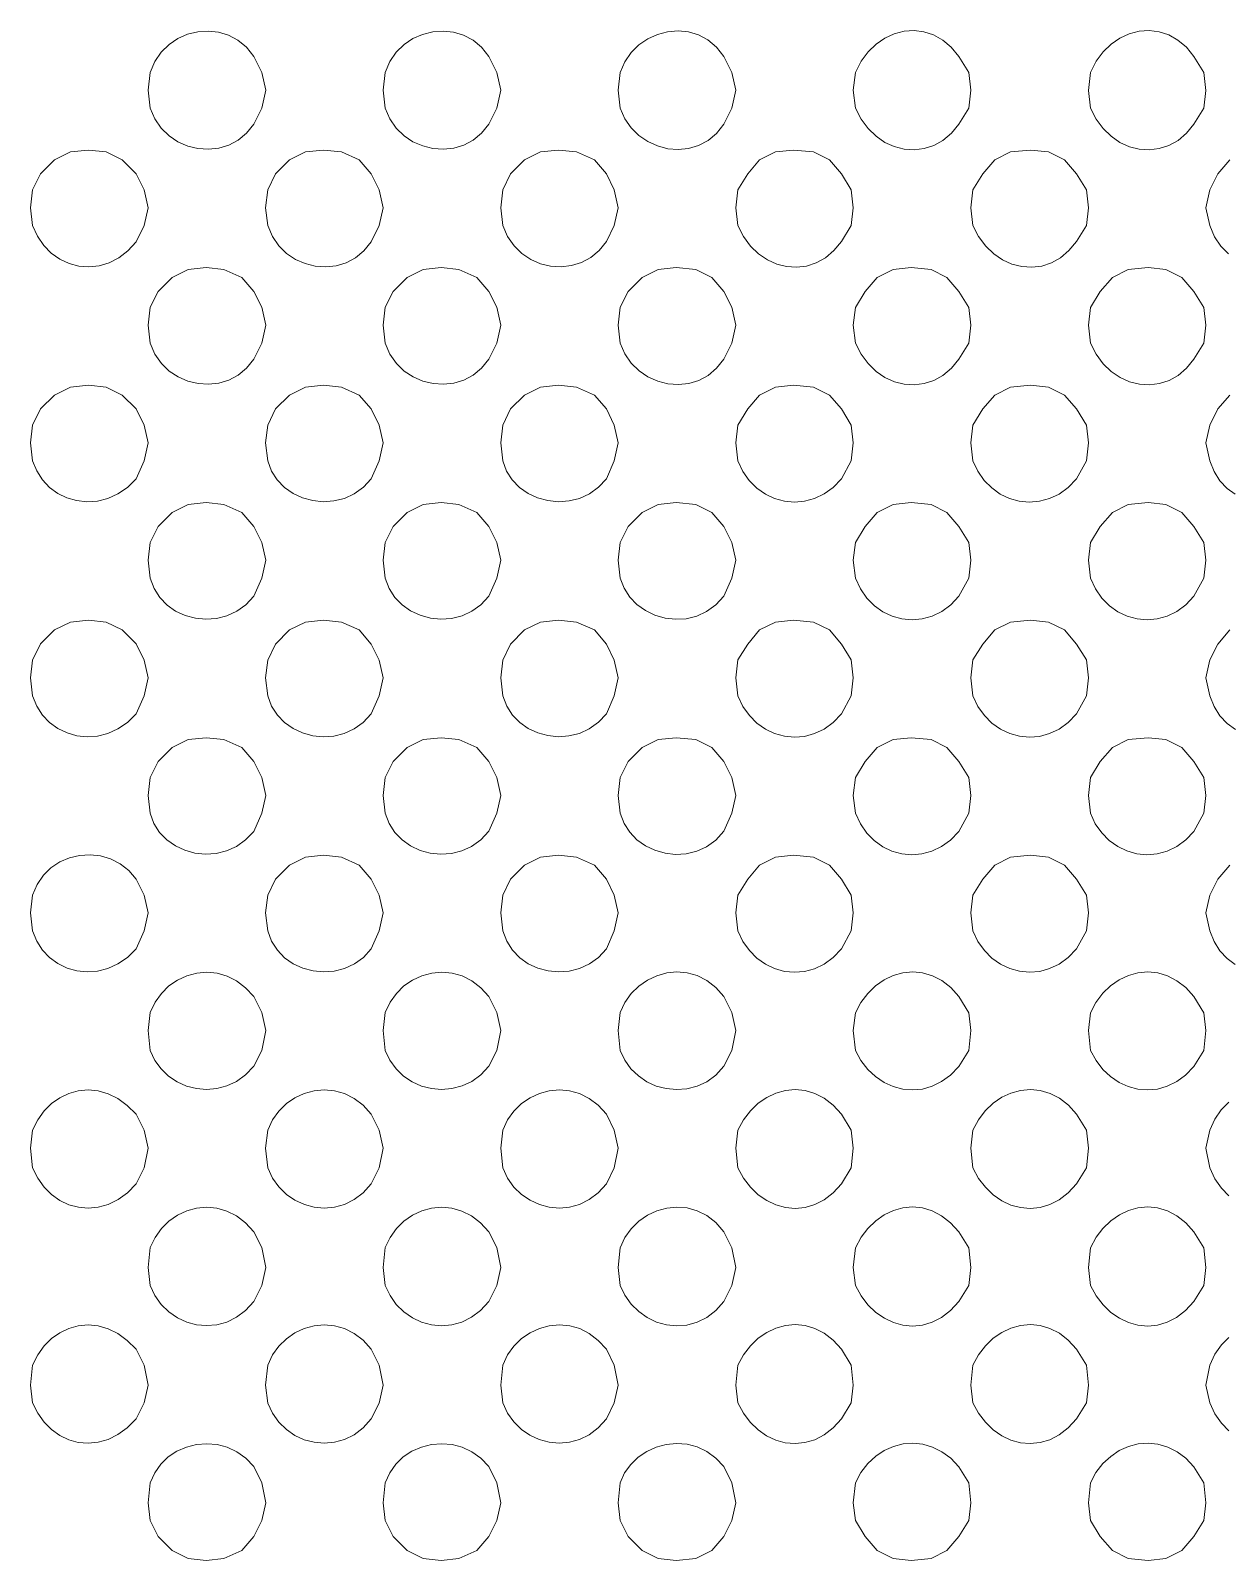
# Model space of a CAD drawing. Extents: x 0 to 248, y -13 to 228.
# Drawn here: x 44.47 to 59.95, y 89.84 to 109.61 of the extents above; entities that cross this region are included whole.
import ezdxf

# ---------------------------------------------------------------- set-up
doc = ezdxf.new("R2010")
doc.units = 0
doc.layers.add('GEOMETRY', color=7, linetype='Continuous')

msp = doc.modelspace()

# ---------------------------------------------------------------- linework, layer by layer
at = {"layer": 'GEOMETRY', "lineweight": 13}
for points in [[(47.505, 108.843), (47.454, 109.075), (47.351, 109.282), (47.256, 109.399), (47.146, 109.49), (47.025, 109.554), (46.895, 109.594), (46.762, 109.608), (46.627, 109.599), (46.496, 109.567), (46.371, 109.511), (46.256, 109.434), (46.156, 109.335), (46.073, 109.215), (46.012, 109.075), (45.986, 108.843), (46.012, 108.613), (46.073, 108.473), (46.156, 108.353), (46.256, 108.254), (46.371, 108.177), (46.497, 108.122), (46.629, 108.09), (46.764, 108.081), (46.898, 108.096), (47.027, 108.135), (47.148, 108.2), (47.257, 108.29), (47.351, 108.406), (47.454, 108.613), (47.505, 108.843)], [(50.544, 108.845), (50.493, 109.075), (50.39, 109.282), (50.295, 109.399), (50.186, 109.489), (50.064, 109.554), (49.934, 109.593), (49.8, 109.608), (49.665, 109.599), (49.534, 109.566), (49.409, 109.511), (49.294, 109.433), (49.194, 109.335), (49.111, 109.215), (49.051, 109.075), (49.025, 108.845), (49.051, 108.613), (49.111, 108.473), (49.194, 108.353), (49.294, 108.255), (49.409, 108.178), (49.535, 108.123), (49.667, 108.09), (49.802, 108.081), (49.936, 108.096), (50.066, 108.135), (50.188, 108.2), (50.297, 108.29), (50.39, 108.406), (50.493, 108.613), (50.544, 108.845)], [(53.583, 108.845), (53.531, 109.075), (53.429, 109.282), (53.334, 109.402), (53.223, 109.494), (53.101, 109.559), (52.97, 109.598), (52.836, 109.611), (52.701, 109.6), (52.569, 109.565), (52.444, 109.508), (52.33, 109.43), (52.23, 109.331), (52.149, 109.212), (52.089, 109.075), (52.063, 108.845), (52.089, 108.613), (52.148, 108.475), (52.23, 108.357), (52.33, 108.258), (52.445, 108.179), (52.57, 108.123), (52.702, 108.088), (52.837, 108.078), (52.972, 108.091), (53.102, 108.13), (53.225, 108.194), (53.335, 108.286), (53.429, 108.406), (53.531, 108.613), (53.583, 108.845)], [(56.622, 108.843), (56.596, 109.075), (56.468, 109.282), (56.369, 109.401), (56.259, 109.493), (56.14, 109.559), (56.015, 109.599), (55.887, 109.615), (55.758, 109.606), (55.631, 109.573), (55.51, 109.518), (55.396, 109.439), (55.292, 109.339), (55.202, 109.218), (55.128, 109.075), (55.101, 108.843), (55.128, 108.613), (55.202, 108.47), (55.292, 108.348), (55.396, 108.248), (55.51, 108.17), (55.632, 108.115), (55.759, 108.082), (55.888, 108.074), (56.017, 108.09), (56.142, 108.13), (56.261, 108.196), (56.37, 108.288), (56.468, 108.406), (56.596, 108.613), (56.622, 108.843)], [(59.66, 108.842), (59.635, 109.075), (59.506, 109.282), (59.408, 109.4), (59.298, 109.492), (59.18, 109.558), (59.055, 109.599), (58.926, 109.614), (58.797, 109.606), (58.67, 109.573), (58.549, 109.518), (58.435, 109.44), (58.331, 109.339), (58.241, 109.218), (58.167, 109.075), (58.141, 108.842), (58.167, 108.613), (58.24, 108.47), (58.331, 108.348), (58.435, 108.248), (58.549, 108.17), (58.671, 108.114), (58.799, 108.082), (58.928, 108.074), (59.057, 108.09), (59.182, 108.13), (59.3, 108.196), (59.409, 108.287), (59.506, 108.405), (59.635, 108.613), (59.66, 108.842)], [(45.986, 107.325), (45.934, 107.555), (45.832, 107.762), (45.651, 107.942), (45.445, 108.046), (45.213, 108.071), (44.981, 108.046), (44.775, 107.942), (44.595, 107.762), (44.492, 107.555), (44.466, 107.325), (44.492, 107.093), (44.555, 106.956), (44.637, 106.837), (44.734, 106.738), (44.844, 106.66), (44.963, 106.604), (45.09, 106.57), (45.22, 106.56), (45.351, 106.573), (45.481, 106.612), (45.607, 106.677), (45.724, 106.768), (45.832, 106.886), (45.934, 107.093), (45.986, 107.325)], [(49.025, 107.325), (48.972, 107.555), (48.87, 107.762), (48.715, 107.942), (48.484, 108.046), (48.252, 108.071), (48.019, 108.046), (47.814, 107.942), (47.633, 107.762), (47.531, 107.555), (47.504, 107.325), (47.531, 107.093), (47.592, 106.953), (47.675, 106.833), (47.775, 106.735), (47.89, 106.657), (48.015, 106.602), (48.147, 106.569), (48.282, 106.56), (48.416, 106.575), (48.545, 106.614), (48.667, 106.679), (48.776, 106.769), (48.87, 106.886), (48.972, 107.093), (49.025, 107.325)], [(52.063, 107.325), (52.011, 107.555), (51.909, 107.762), (51.754, 107.942), (51.522, 108.046), (51.291, 108.071), (51.058, 108.046), (50.852, 107.942), (50.672, 107.762), (50.57, 107.555), (50.543, 107.325), (50.57, 107.093), (50.632, 106.953), (50.716, 106.833), (50.817, 106.734), (50.932, 106.656), (51.058, 106.601), (51.189, 106.569), (51.324, 106.56), (51.458, 106.576), (51.587, 106.615), (51.708, 106.68), (51.816, 106.771), (51.909, 106.888), (52.011, 107.093), (52.063, 107.325)], [(55.101, 107.325), (55.076, 107.555), (54.948, 107.762), (54.792, 107.942), (54.586, 108.046), (54.33, 108.071), (54.097, 108.046), (53.891, 107.942), (53.738, 107.762), (53.609, 107.555), (53.582, 107.325), (53.609, 107.093), (53.684, 106.951), (53.774, 106.829), (53.878, 106.729), (53.992, 106.65), (54.114, 106.595), (54.24, 106.563), (54.369, 106.555), (54.497, 106.571), (54.622, 106.611), (54.741, 106.678), (54.85, 106.77), (54.948, 106.888), (55.076, 107.093), (55.101, 107.325)], [(58.141, 107.325), (58.116, 107.557), (57.987, 107.762), (57.831, 107.942), (57.625, 108.046), (57.393, 108.071), (57.136, 108.046), (56.93, 107.942), (56.776, 107.762), (56.647, 107.557), (56.621, 107.325), (56.647, 107.093), (56.722, 106.951), (56.813, 106.829), (56.917, 106.729), (57.031, 106.65), (57.153, 106.595), (57.28, 106.563), (57.409, 106.555), (57.537, 106.571), (57.662, 106.611), (57.78, 106.678), (57.89, 106.77), (57.987, 106.888), (58.116, 107.093), (58.141, 107.325)], [(47.505, 105.806), (47.454, 106.038), (47.351, 106.243), (47.196, 106.423), (46.964, 106.527), (46.734, 106.552), (46.501, 106.527), (46.295, 106.423), (46.115, 106.243), (46.012, 106.038), (45.986, 105.806), (46.012, 105.574), (46.074, 105.433), (46.157, 105.313), (46.258, 105.214), (46.374, 105.137), (46.499, 105.083), (46.631, 105.051), (46.766, 105.042), (46.9, 105.057), (47.029, 105.097), (47.15, 105.162), (47.258, 105.252), (47.351, 105.369), (47.454, 105.574), (47.505, 105.806)], [(50.544, 105.806), (50.493, 106.038), (50.39, 106.243), (50.235, 106.423), (50.003, 106.527), (49.773, 106.554), (49.539, 106.527), (49.334, 106.423), (49.153, 106.243), (49.051, 106.038), (49.025, 105.806), (49.051, 105.574), (49.112, 105.433), (49.195, 105.313), (49.296, 105.214), (49.412, 105.137), (49.537, 105.083), (49.669, 105.051), (49.805, 105.042), (49.939, 105.057), (50.068, 105.097), (50.189, 105.162), (50.297, 105.252), (50.39, 105.369), (50.493, 105.574), (50.544, 105.806)], [(53.583, 105.806), (53.531, 106.038), (53.429, 106.243), (53.274, 106.422), (53.068, 106.527), (52.81, 106.554), (52.578, 106.527), (52.372, 106.422), (52.192, 106.243), (52.089, 106.038), (52.063, 105.806), (52.089, 105.574), (52.149, 105.436), (52.232, 105.317), (52.332, 105.218), (52.447, 105.14), (52.573, 105.083), (52.705, 105.049), (52.84, 105.039), (52.975, 105.052), (53.105, 105.092), (53.226, 105.157), (53.335, 105.249), (53.429, 105.369), (53.531, 105.574), (53.583, 105.806)], [(56.622, 105.806), (56.596, 106.036), (56.468, 106.243), (56.313, 106.422), (56.107, 106.527), (55.849, 106.552), (55.618, 106.527), (55.412, 106.422), (55.257, 106.243), (55.128, 106.036), (55.101, 105.806), (55.128, 105.574), (55.202, 105.431), (55.292, 105.309), (55.396, 105.209), (55.511, 105.131), (55.633, 105.076), (55.76, 105.044), (55.889, 105.035), (56.017, 105.051), (56.142, 105.092), (56.261, 105.157), (56.37, 105.249), (56.468, 105.367), (56.596, 105.574), (56.622, 105.806)], [(59.66, 105.806), (59.635, 106.036), (59.506, 106.243), (59.351, 106.422), (59.144, 106.527), (58.913, 106.551), (58.656, 106.527), (58.451, 106.422), (58.295, 106.243), (58.167, 106.036), (58.141, 105.806), (58.167, 105.574), (58.241, 105.43), (58.332, 105.308), (58.436, 105.208), (58.551, 105.13), (58.674, 105.075), (58.801, 105.043), (58.93, 105.035), (59.059, 105.051), (59.184, 105.092), (59.301, 105.158), (59.41, 105.25), (59.506, 105.369), (59.635, 105.574), (59.66, 105.806)], [(45.986, 104.286), (45.934, 104.516), (45.832, 104.723), (45.651, 104.903), (45.445, 105.007), (45.213, 105.032), (44.981, 105.007), (44.775, 104.903), (44.595, 104.723), (44.492, 104.516), (44.466, 104.286), (44.492, 104.054), (44.545, 103.922), (44.619, 103.806), (44.71, 103.709), (44.817, 103.632), (44.935, 103.574), (45.061, 103.538), (45.194, 103.524), (45.329, 103.533), (45.463, 103.566), (45.594, 103.625), (45.718, 103.71), (45.832, 103.821), (45.934, 104.054), (45.986, 104.286)], [(49.025, 104.286), (48.972, 104.516), (48.87, 104.723), (48.715, 104.903), (48.484, 105.007), (48.252, 105.032), (48.019, 105.007), (47.814, 104.903), (47.633, 104.723), (47.531, 104.516), (47.504, 104.286), (47.531, 104.054), (47.581, 103.921), (47.654, 103.806), (47.748, 103.709), (47.859, 103.632), (47.982, 103.575), (48.114, 103.539), (48.25, 103.525), (48.388, 103.535), (48.522, 103.568), (48.65, 103.626), (48.768, 103.711), (48.87, 103.821), (48.972, 104.054), (49.025, 104.286)], [(52.063, 104.286), (52.011, 104.516), (51.909, 104.723), (51.754, 104.903), (51.522, 105.007), (51.291, 105.032), (51.058, 105.007), (50.852, 104.903), (50.672, 104.723), (50.57, 104.516), (50.543, 104.286), (50.57, 104.054), (50.62, 103.921), (50.693, 103.806), (50.787, 103.709), (50.898, 103.631), (51.021, 103.574), (51.153, 103.539), (51.29, 103.525), (51.427, 103.534), (51.562, 103.568), (51.69, 103.626), (51.807, 103.711), (51.909, 103.821), (52.011, 104.054), (52.063, 104.286)], [(55.101, 104.286), (55.076, 104.516), (54.948, 104.723), (54.792, 104.903), (54.586, 105.007), (54.33, 105.032), (54.097, 105.007), (53.891, 104.903), (53.738, 104.723), (53.609, 104.516), (53.582, 104.286), (53.609, 104.054), (53.674, 103.917), (53.756, 103.799), (53.854, 103.7), (53.965, 103.622), (54.084, 103.566), (54.211, 103.531), (54.341, 103.519), (54.472, 103.53), (54.601, 103.565), (54.726, 103.625), (54.842, 103.71), (54.948, 103.821), (55.076, 104.054), (55.101, 104.286)], [(58.141, 104.286), (58.116, 104.516), (57.987, 104.723), (57.831, 104.903), (57.625, 105.007), (57.393, 105.032), (57.136, 105.007), (56.93, 104.903), (56.776, 104.723), (56.647, 104.516), (56.621, 104.286), (56.647, 104.054), (56.712, 103.918), (56.795, 103.8), (56.892, 103.702), (57.002, 103.624), (57.122, 103.567), (57.248, 103.532), (57.377, 103.519), (57.508, 103.53), (57.638, 103.565), (57.762, 103.624), (57.88, 103.71), (57.987, 103.821), (58.116, 104.054), (58.141, 104.286)], [(47.505, 102.767), (47.454, 102.998), (47.351, 103.204), (47.196, 103.384), (46.964, 103.488), (46.734, 103.513), (46.501, 103.488), (46.295, 103.384), (46.115, 103.204), (46.012, 102.998), (45.986, 102.767), (46.012, 102.535), (46.062, 102.401), (46.136, 102.285), (46.231, 102.188), (46.341, 102.111), (46.465, 102.054), (46.596, 102.019), (46.733, 102.005), (46.87, 102.015), (47.004, 102.049), (47.132, 102.108), (47.249, 102.193), (47.351, 102.304), (47.454, 102.535), (47.505, 102.767)], [(50.544, 102.767), (50.493, 102.998), (50.39, 103.204), (50.235, 103.384), (50.003, 103.488), (49.773, 103.513), (49.539, 103.488), (49.334, 103.384), (49.153, 103.204), (49.051, 102.998), (49.025, 102.767), (49.051, 102.535), (49.1, 102.402), (49.174, 102.286), (49.268, 102.19), (49.379, 102.112), (49.503, 102.056), (49.635, 102.02), (49.771, 102.007), (49.909, 102.016), (50.044, 102.05), (50.171, 102.109), (50.288, 102.193), (50.39, 102.304), (50.493, 102.535), (50.544, 102.767)], [(53.583, 102.767), (53.531, 102.998), (53.429, 103.204), (53.274, 103.384), (53.068, 103.488), (52.81, 103.513), (52.578, 103.488), (52.372, 103.384), (52.192, 103.204), (52.089, 102.998), (52.063, 102.767), (52.089, 102.535), (52.138, 102.405), (52.211, 102.291), (52.304, 102.194), (52.414, 102.116), (52.537, 102.057), (52.668, 102.02), (52.805, 102.004), (52.943, 102.012), (53.078, 102.045), (53.206, 102.104), (53.325, 102.19), (53.429, 102.304), (53.531, 102.535), (53.583, 102.767)], [(56.622, 102.767), (56.596, 102.997), (56.468, 103.204), (56.313, 103.383), (56.107, 103.488), (55.849, 103.513), (55.618, 103.488), (55.412, 103.383), (55.257, 103.204), (55.128, 102.997), (55.101, 102.767), (55.128, 102.535), (55.193, 102.397), (55.276, 102.279), (55.374, 102.18), (55.485, 102.101), (55.605, 102.044), (55.731, 102.01), (55.861, 101.997), (55.992, 102.009), (56.121, 102.044), (56.245, 102.105), (56.362, 102.191), (56.468, 102.304), (56.596, 102.535), (56.622, 102.767)], [(59.66, 102.767), (59.635, 102.997), (59.506, 103.204), (59.351, 103.383), (59.144, 103.488), (58.913, 103.513), (58.656, 103.488), (58.451, 103.383), (58.295, 103.204), (58.167, 102.997), (58.141, 102.767), (58.167, 102.535), (58.231, 102.397), (58.314, 102.279), (58.413, 102.18), (58.523, 102.102), (58.643, 102.045), (58.77, 102.01), (58.901, 101.998), (59.032, 102.009), (59.161, 102.045), (59.285, 102.105), (59.401, 102.191), (59.506, 102.304), (59.635, 102.535), (59.66, 102.767)], [(45.986, 101.248), (45.934, 101.477), (45.832, 101.685), (45.651, 101.866), (45.445, 101.968), (45.213, 101.993), (44.981, 101.968), (44.775, 101.866), (44.595, 101.685), (44.492, 101.477), (44.466, 101.248), (44.492, 101.015), (44.545, 100.882), (44.62, 100.767), (44.712, 100.67), (44.818, 100.593), (44.937, 100.535), (45.063, 100.499), (45.196, 100.486), (45.33, 100.495), (45.464, 100.529), (45.595, 100.588), (45.718, 100.672), (45.832, 100.784), (45.934, 101.015), (45.986, 101.248)], [(49.025, 101.247), (48.972, 101.477), (48.87, 101.684), (48.715, 101.866), (48.484, 101.968), (48.252, 101.993), (48.019, 101.968), (47.814, 101.866), (47.633, 101.684), (47.531, 101.477), (47.504, 101.247), (47.531, 101.015), (47.582, 100.882), (47.656, 100.767), (47.75, 100.67), (47.86, 100.593), (47.983, 100.535), (48.114, 100.499), (48.25, 100.486), (48.387, 100.495), (48.521, 100.529), (48.649, 100.588), (48.767, 100.672), (48.87, 100.784), (48.972, 101.015), (49.025, 101.247)], [(52.063, 101.247), (52.011, 101.477), (51.909, 101.684), (51.754, 101.866), (51.522, 101.968), (51.291, 101.995), (51.058, 101.968), (50.852, 101.866), (50.672, 101.684), (50.57, 101.477), (50.543, 101.247), (50.57, 101.015), (50.621, 100.882), (50.695, 100.767), (50.789, 100.67), (50.899, 100.593), (51.022, 100.536), (51.153, 100.5), (51.289, 100.486), (51.426, 100.496), (51.56, 100.529), (51.688, 100.588), (51.806, 100.673), (51.909, 100.784), (52.011, 101.015), (52.063, 101.247)], [(55.101, 101.247), (55.076, 101.479), (54.948, 101.684), (54.792, 101.866), (54.586, 101.968), (54.33, 101.995), (54.097, 101.968), (53.891, 101.866), (53.738, 101.684), (53.609, 101.479), (53.582, 101.247), (53.609, 101.015), (53.675, 100.878), (53.758, 100.76), (53.856, 100.661), (53.966, 100.583), (54.085, 100.527), (54.211, 100.492), (54.34, 100.48), (54.471, 100.491), (54.6, 100.526), (54.724, 100.586), (54.841, 100.672), (54.948, 100.784), (55.076, 101.015), (55.101, 101.247)], [(58.141, 101.247), (58.116, 101.479), (57.987, 101.684), (57.831, 101.866), (57.625, 101.968), (57.393, 101.995), (57.136, 101.968), (56.93, 101.866), (56.776, 101.684), (56.647, 101.479), (56.621, 101.247), (56.647, 101.015), (56.713, 100.878), (56.796, 100.76), (56.894, 100.662), (57.004, 100.584), (57.124, 100.527), (57.25, 100.492), (57.38, 100.48), (57.51, 100.491), (57.639, 100.526), (57.764, 100.586), (57.881, 100.672), (57.987, 100.784), (58.116, 101.015), (58.141, 101.247)], [(47.505, 99.728), (47.454, 99.959), (47.351, 100.165), (47.196, 100.347), (46.964, 100.449), (46.734, 100.474), (46.501, 100.449), (46.295, 100.347), (46.115, 100.165), (46.012, 99.959), (45.986, 99.728), (46.012, 99.496), (46.061, 99.364), (46.134, 99.249), (46.228, 99.152), (46.338, 99.075), (46.46, 99.018), (46.591, 98.982), (46.727, 98.968), (46.865, 98.977), (46.999, 99.01), (47.128, 99.068), (47.246, 99.152), (47.351, 99.263), (47.454, 99.496), (47.505, 99.728)], [(50.544, 99.728), (50.493, 99.959), (50.39, 100.165), (50.235, 100.347), (50.003, 100.449), (49.773, 100.474), (49.539, 100.449), (49.334, 100.347), (49.153, 100.165), (49.051, 99.959), (49.025, 99.728), (49.051, 99.496), (49.1, 99.363), (49.174, 99.248), (49.268, 99.152), (49.378, 99.074), (49.501, 99.017), (49.632, 98.981), (49.768, 98.968), (49.906, 98.977), (50.04, 99.01), (50.168, 99.069), (50.286, 99.153), (50.39, 99.265), (50.493, 99.496), (50.544, 99.728)], [(53.583, 99.728), (53.531, 99.959), (53.429, 100.165), (53.274, 100.347), (53.068, 100.449), (52.81, 100.474), (52.578, 100.449), (52.372, 100.347), (52.192, 100.165), (52.089, 99.959), (52.063, 99.728), (52.089, 99.496), (52.138, 99.366), (52.211, 99.252), (52.304, 99.155), (52.414, 99.077), (52.537, 99.018), (52.668, 98.981), (52.805, 98.965), (52.943, 98.973), (53.078, 99.006), (53.206, 99.065), (53.325, 99.15), (53.429, 99.265), (53.531, 99.496), (53.583, 99.728)], [(56.622, 99.728), (56.596, 99.959), (56.468, 100.165), (56.313, 100.345), (56.107, 100.449), (55.849, 100.474), (55.618, 100.449), (55.412, 100.345), (55.257, 100.165), (55.128, 99.959), (55.101, 99.728), (55.128, 99.496), (55.193, 99.359), (55.275, 99.241), (55.373, 99.143), (55.482, 99.065), (55.601, 99.008), (55.727, 98.973), (55.857, 98.96), (55.988, 98.971), (56.117, 99.006), (56.242, 99.066), (56.36, 99.151), (56.468, 99.263), (56.596, 99.496), (56.622, 99.728)], [(59.66, 99.728), (59.635, 99.959), (59.506, 100.165), (59.351, 100.345), (59.144, 100.449), (58.913, 100.474), (58.656, 100.449), (58.451, 100.345), (58.295, 100.165), (58.167, 99.959), (58.141, 99.728), (58.167, 99.496), (58.23, 99.359), (58.313, 99.242), (58.41, 99.143), (58.52, 99.066), (58.64, 99.009), (58.767, 98.974), (58.897, 98.961), (59.028, 98.972), (59.158, 99.007), (59.283, 99.067), (59.4, 99.152), (59.506, 99.263), (59.635, 99.496), (59.66, 99.728)], [(45.986, 98.208), (45.934, 98.44), (45.832, 98.645), (45.735, 98.758), (45.623, 98.845), (45.5, 98.907), (45.369, 98.946), (45.234, 98.96), (45.099, 98.952), (44.967, 98.921), (44.843, 98.867), (44.729, 98.792), (44.631, 98.695), (44.55, 98.578), (44.492, 98.44), (44.466, 98.208), (44.492, 97.976), (44.545, 97.843), (44.62, 97.728), (44.712, 97.631), (44.818, 97.554), (44.937, 97.496), (45.063, 97.46), (45.196, 97.447), (45.33, 97.456), (45.464, 97.49), (45.595, 97.549), (45.718, 97.633), (45.832, 97.745), (45.934, 97.976), (45.986, 98.208)], [(49.025, 98.208), (48.972, 98.44), (48.87, 98.645), (48.715, 98.825), (48.484, 98.929), (48.252, 98.957), (48.019, 98.929), (47.814, 98.825), (47.633, 98.645), (47.531, 98.44), (47.504, 98.208), (47.531, 97.976), (47.581, 97.843), (47.656, 97.727), (47.75, 97.63), (47.861, 97.552), (47.985, 97.495), (48.117, 97.46), (48.253, 97.447), (48.39, 97.457), (48.525, 97.49), (48.652, 97.549), (48.768, 97.634), (48.87, 97.745), (48.972, 97.976), (49.025, 98.208)], [(52.063, 98.208), (52.011, 98.44), (51.909, 98.645), (51.754, 98.825), (51.522, 98.929), (51.291, 98.957), (51.058, 98.929), (50.852, 98.825), (50.672, 98.645), (50.57, 98.44), (50.543, 98.208), (50.57, 97.976), (50.621, 97.842), (50.695, 97.727), (50.79, 97.63), (50.9, 97.552), (51.024, 97.495), (51.156, 97.46), (51.292, 97.447), (51.43, 97.457), (51.564, 97.491), (51.691, 97.55), (51.808, 97.634), (51.909, 97.745), (52.011, 97.976), (52.063, 98.208)], [(55.101, 98.208), (55.076, 98.44), (54.948, 98.645), (54.792, 98.825), (54.586, 98.929), (54.33, 98.957), (54.097, 98.929), (53.891, 98.825), (53.738, 98.645), (53.609, 98.44), (53.582, 98.208), (53.609, 97.976), (53.675, 97.839), (53.758, 97.721), (53.856, 97.622), (53.966, 97.544), (54.085, 97.488), (54.211, 97.453), (54.341, 97.441), (54.471, 97.452), (54.6, 97.487), (54.724, 97.547), (54.841, 97.633), (54.948, 97.745), (55.076, 97.976), (55.101, 98.208)], [(58.141, 98.208), (58.116, 98.44), (57.987, 98.645), (57.831, 98.825), (57.625, 98.929), (57.393, 98.957), (57.136, 98.929), (56.93, 98.825), (56.776, 98.645), (56.647, 98.44), (56.621, 98.208), (56.647, 97.976), (56.713, 97.839), (56.796, 97.721), (56.894, 97.623), (57.004, 97.545), (57.124, 97.489), (57.251, 97.454), (57.381, 97.442), (57.511, 97.453), (57.64, 97.488), (57.765, 97.548), (57.881, 97.634), (57.987, 97.745), (58.116, 97.976), (58.141, 98.208)], [(47.505, 96.689), (47.454, 96.921), (47.351, 97.126), (47.246, 97.242), (47.13, 97.331), (47.006, 97.393), (46.877, 97.43), (46.745, 97.442), (46.614, 97.431), (46.486, 97.397), (46.366, 97.341), (46.255, 97.264), (46.157, 97.168), (46.075, 97.053), (46.012, 96.921), (45.986, 96.689), (46.012, 96.431), (46.072, 96.302), (46.152, 96.191), (46.249, 96.098), (46.359, 96.024), (46.48, 95.971), (46.609, 95.937), (46.741, 95.926), (46.874, 95.937), (47.005, 95.972), (47.13, 96.031), (47.246, 96.115), (47.351, 96.226), (47.454, 96.431), (47.505, 96.689)], [(50.544, 96.689), (50.493, 96.92), (50.39, 97.126), (50.285, 97.242), (50.17, 97.331), (50.045, 97.394), (49.916, 97.431), (49.784, 97.443), (49.652, 97.431), (49.525, 97.397), (49.404, 97.341), (49.293, 97.264), (49.195, 97.168), (49.113, 97.053), (49.051, 96.92), (49.025, 96.689), (49.051, 96.431), (49.11, 96.303), (49.19, 96.192), (49.286, 96.099), (49.397, 96.025), (49.518, 95.971), (49.647, 95.938), (49.779, 95.926), (49.913, 95.938), (50.044, 95.972), (50.169, 96.031), (50.285, 96.115), (50.39, 96.226), (50.493, 96.431), (50.544, 96.689)], [(53.583, 96.689), (53.531, 96.92), (53.429, 97.126), (53.325, 97.245), (53.209, 97.335), (53.085, 97.398), (52.955, 97.434), (52.822, 97.445), (52.69, 97.432), (52.561, 97.396), (52.44, 97.339), (52.329, 97.261), (52.231, 97.165), (52.15, 97.05), (52.089, 96.92), (52.063, 96.689), (52.089, 96.431), (52.147, 96.305), (52.226, 96.195), (52.323, 96.102), (52.433, 96.027), (52.555, 95.971), (52.683, 95.937), (52.816, 95.924), (52.95, 95.934), (53.082, 95.967), (53.207, 96.027), (53.324, 96.112), (53.429, 96.226), (53.531, 96.431), (53.583, 96.689)], [(56.622, 96.689), (56.596, 96.918), (56.468, 97.126), (56.361, 97.243), (56.246, 97.333), (56.124, 97.396), (55.998, 97.433), (55.87, 97.445), (55.743, 97.433), (55.619, 97.399), (55.501, 97.343), (55.39, 97.265), (55.289, 97.168), (55.201, 97.052), (55.128, 96.918), (55.101, 96.689), (55.128, 96.431), (55.201, 96.299), (55.289, 96.186), (55.389, 96.092), (55.499, 96.017), (55.617, 95.963), (55.741, 95.93), (55.867, 95.92), (55.995, 95.932), (56.121, 95.968), (56.243, 96.028), (56.36, 96.113), (56.468, 96.224), (56.596, 96.431), (56.622, 96.689)], [(59.66, 96.689), (59.635, 96.918), (59.506, 97.126), (59.401, 97.243), (59.286, 97.332), (59.164, 97.395), (59.038, 97.433), (58.91, 97.445), (58.782, 97.434), (58.658, 97.4), (58.538, 97.343), (58.427, 97.266), (58.327, 97.169), (58.239, 97.052), (58.167, 96.918), (58.141, 96.689), (58.167, 96.431), (58.24, 96.299), (58.327, 96.186), (58.427, 96.092), (58.538, 96.017), (58.656, 95.964), (58.78, 95.931), (58.907, 95.92), (59.034, 95.932), (59.16, 95.968), (59.283, 96.028), (59.398, 96.113), (59.506, 96.224), (59.635, 96.431), (59.66, 96.689)], [(45.986, 95.169), (45.934, 95.401), (45.832, 95.606), (45.716, 95.721), (45.594, 95.809), (45.467, 95.871), (45.338, 95.908), (45.209, 95.92), (45.082, 95.909), (44.96, 95.876), (44.844, 95.82), (44.737, 95.744), (44.642, 95.649), (44.559, 95.534), (44.492, 95.401), (44.466, 95.169), (44.492, 94.911), (44.558, 94.778), (44.641, 94.663), (44.737, 94.567), (44.844, 94.491), (44.961, 94.436), (45.084, 94.403), (45.212, 94.392), (45.341, 94.404), (45.47, 94.441), (45.597, 94.503), (45.718, 94.592), (45.832, 94.707), (45.934, 94.911), (45.986, 95.169)], [(49.025, 95.169), (48.972, 95.401), (48.87, 95.606), (48.765, 95.722), (48.649, 95.811), (48.524, 95.872), (48.394, 95.909), (48.263, 95.921), (48.132, 95.909), (48.004, 95.875), (47.884, 95.819), (47.773, 95.743), (47.676, 95.647), (47.594, 95.533), (47.531, 95.401), (47.504, 95.169), (47.531, 94.911), (47.594, 94.78), (47.676, 94.666), (47.774, 94.57), (47.884, 94.494), (48.005, 94.438), (48.132, 94.404), (48.263, 94.393), (48.395, 94.405), (48.525, 94.441), (48.649, 94.503), (48.765, 94.591), (48.87, 94.707), (48.972, 94.911), (49.025, 95.169)], [(52.063, 95.169), (52.011, 95.401), (51.909, 95.606), (51.804, 95.722), (51.688, 95.81), (51.563, 95.872), (51.434, 95.908), (51.302, 95.92), (51.171, 95.909), (51.043, 95.875), (50.923, 95.819), (50.813, 95.743), (50.715, 95.647), (50.633, 95.533), (50.57, 95.401), (50.543, 95.169), (50.57, 94.911), (50.633, 94.779), (50.715, 94.665), (50.813, 94.57), (50.923, 94.494), (51.044, 94.438), (51.171, 94.404), (51.302, 94.393), (51.434, 94.405), (51.564, 94.441), (51.688, 94.503), (51.804, 94.591), (51.909, 94.707), (52.011, 94.911), (52.063, 95.169)], [(55.101, 95.169), (55.076, 95.401), (54.948, 95.606), (54.841, 95.723), (54.726, 95.813), (54.604, 95.876), (54.478, 95.913), (54.351, 95.925), (54.224, 95.914), (54.1, 95.88), (53.982, 95.824), (53.872, 95.747), (53.771, 95.65), (53.683, 95.535), (53.609, 95.401), (53.582, 95.169), (53.609, 94.911), (53.683, 94.778), (53.771, 94.662), (53.872, 94.566), (53.982, 94.489), (54.1, 94.433), (54.224, 94.399), (54.351, 94.388), (54.478, 94.4), (54.604, 94.437), (54.726, 94.5), (54.841, 94.59), (54.948, 94.707), (55.076, 94.911), (55.101, 95.169)], [(58.141, 95.169), (58.116, 95.401), (57.987, 95.606), (57.882, 95.723), (57.767, 95.813), (57.645, 95.876), (57.519, 95.913), (57.391, 95.925), (57.264, 95.914), (57.139, 95.88), (57.02, 95.825), (56.909, 95.748), (56.808, 95.651), (56.72, 95.535), (56.647, 95.401), (56.621, 95.169), (56.647, 94.911), (56.721, 94.777), (56.81, 94.662), (56.91, 94.565), (57.021, 94.488), (57.14, 94.432), (57.263, 94.399), (57.39, 94.387), (57.517, 94.4), (57.643, 94.437), (57.765, 94.5), (57.88, 94.59), (57.987, 94.707), (58.116, 94.911), (58.141, 95.169)], [(47.505, 93.623), (47.454, 93.882), (47.351, 94.087), (47.245, 94.204), (47.128, 94.293), (47.003, 94.355), (46.874, 94.391), (46.743, 94.403), (46.612, 94.392), (46.486, 94.357), (46.366, 94.301), (46.255, 94.225), (46.158, 94.129), (46.075, 94.014), (46.012, 93.882), (45.986, 93.623), (46.012, 93.394), (46.074, 93.262), (46.156, 93.148), (46.253, 93.052), (46.363, 92.975), (46.484, 92.919), (46.611, 92.885), (46.742, 92.873), (46.873, 92.884), (47.003, 92.92), (47.128, 92.982), (47.245, 93.07), (47.351, 93.186), (47.454, 93.394), (47.505, 93.623)], [(50.544, 93.623), (50.493, 93.882), (50.39, 94.086), (50.284, 94.203), (50.167, 94.292), (50.042, 94.355), (49.913, 94.391), (49.781, 94.403), (49.65, 94.392), (49.524, 94.357), (49.404, 94.301), (49.293, 94.225), (49.196, 94.129), (49.114, 94.014), (49.051, 93.882), (49.025, 93.623), (49.051, 93.394), (49.113, 93.262), (49.194, 93.148), (49.291, 93.052), (49.401, 92.975), (49.521, 92.919), (49.648, 92.885), (49.78, 92.872), (49.912, 92.884), (50.042, 92.92), (50.167, 92.982), (50.284, 93.07), (50.39, 93.186), (50.493, 93.394), (50.544, 93.623)], [(53.583, 93.623), (53.531, 93.881), (53.429, 94.086), (53.325, 94.206), (53.209, 94.296), (53.085, 94.359), (52.955, 94.395), (52.822, 94.406), (52.69, 94.393), (52.561, 94.357), (52.44, 94.3), (52.329, 94.223), (52.231, 94.126), (52.15, 94.012), (52.089, 93.881), (52.063, 93.623), (52.089, 93.394), (52.149, 93.265), (52.23, 93.151), (52.327, 93.055), (52.437, 92.978), (52.558, 92.92), (52.686, 92.884), (52.818, 92.87), (52.951, 92.881), (53.082, 92.916), (53.207, 92.978), (53.324, 93.068), (53.429, 93.186), (53.531, 93.394), (53.583, 93.623)], [(56.622, 93.623), (56.596, 93.881), (56.468, 94.086), (56.36, 94.204), (56.244, 94.294), (56.122, 94.358), (55.997, 94.395), (55.869, 94.407), (55.743, 94.396), (55.62, 94.362), (55.502, 94.305), (55.391, 94.228), (55.291, 94.131), (55.202, 94.015), (55.128, 93.881), (55.101, 93.623), (55.128, 93.392), (55.203, 93.258), (55.291, 93.142), (55.392, 93.045), (55.503, 92.968), (55.62, 92.912), (55.743, 92.878), (55.869, 92.866), (55.996, 92.878), (56.122, 92.916), (56.244, 92.979), (56.36, 93.069), (56.468, 93.186), (56.596, 93.392), (56.622, 93.623)], [(59.66, 93.623), (59.635, 93.881), (59.506, 94.086), (59.399, 94.204), (59.283, 94.294), (59.162, 94.357), (59.036, 94.394), (58.909, 94.407), (58.782, 94.396), (58.659, 94.361), (58.541, 94.305), (58.43, 94.228), (58.329, 94.131), (58.241, 94.015), (58.167, 93.881), (58.141, 93.623), (58.167, 93.392), (58.241, 93.258), (58.33, 93.142), (58.43, 93.045), (58.541, 92.968), (58.659, 92.912), (58.782, 92.878), (58.908, 92.866), (59.035, 92.879), (59.161, 92.916), (59.282, 92.979), (59.398, 93.069), (59.506, 93.186), (59.635, 93.392), (59.66, 93.623)], [(45.986, 92.105), (45.934, 92.363), (45.832, 92.568), (45.716, 92.683), (45.594, 92.771), (45.467, 92.833), (45.338, 92.869), (45.209, 92.882), (45.082, 92.871), (44.96, 92.837), (44.844, 92.782), (44.737, 92.706), (44.642, 92.61), (44.559, 92.495), (44.492, 92.363), (44.466, 92.105), (44.492, 91.874), (44.559, 91.741), (44.641, 91.626), (44.737, 91.53), (44.844, 91.453), (44.96, 91.398), (45.082, 91.364), (45.209, 91.353), (45.338, 91.365), (45.467, 91.402), (45.594, 91.464), (45.716, 91.552), (45.832, 91.668), (45.934, 91.874), (45.986, 92.105)], [(49.025, 92.105), (48.972, 92.363), (48.87, 92.568), (48.764, 92.684), (48.647, 92.772), (48.523, 92.834), (48.393, 92.87), (48.262, 92.882), (48.131, 92.87), (48.004, 92.836), (47.884, 92.78), (47.774, 92.704), (47.676, 92.608), (47.594, 92.494), (47.531, 92.363), (47.504, 92.105), (47.531, 91.873), (47.594, 91.741), (47.675, 91.627), (47.773, 91.531), (47.883, 91.455), (48.004, 91.399), (48.131, 91.365), (48.262, 91.353), (48.394, 91.365), (48.524, 91.402), (48.649, 91.463), (48.765, 91.552), (48.87, 91.668), (48.972, 91.873), (49.025, 92.105)], [(52.063, 92.105), (52.011, 92.363), (51.909, 92.568), (51.805, 92.683), (51.689, 92.772), (51.565, 92.834), (51.435, 92.87), (51.303, 92.882), (51.172, 92.871), (51.044, 92.837), (50.924, 92.781), (50.813, 92.705), (50.715, 92.609), (50.633, 92.495), (50.57, 92.363), (50.543, 92.105), (50.57, 91.875), (50.633, 91.743), (50.714, 91.628), (50.811, 91.532), (50.922, 91.456), (51.042, 91.4), (51.17, 91.365), (51.301, 91.354), (51.433, 91.365), (51.563, 91.402), (51.688, 91.463), (51.804, 91.552), (51.909, 91.668), (52.011, 91.875), (52.063, 92.105)], [(55.101, 92.105), (55.076, 92.363), (54.948, 92.568), (54.842, 92.685), (54.726, 92.775), (54.604, 92.838), (54.479, 92.875), (54.351, 92.887), (54.224, 92.876), (54.101, 92.842), (53.982, 92.786), (53.871, 92.709), (53.771, 92.612), (53.683, 92.496), (53.609, 92.363), (53.582, 92.105), (53.609, 91.875), (53.682, 91.741), (53.77, 91.625), (53.871, 91.527), (53.981, 91.45), (54.1, 91.394), (54.223, 91.36), (54.35, 91.348), (54.477, 91.361), (54.603, 91.398), (54.725, 91.461), (54.841, 91.55), (54.948, 91.668), (55.076, 91.875), (55.101, 92.105)], [(58.141, 92.105), (58.116, 92.363), (57.987, 92.568), (57.881, 92.685), (57.766, 92.774), (57.644, 92.837), (57.518, 92.875), (57.391, 92.887), (57.264, 92.876), (57.14, 92.842), (57.021, 92.786), (56.91, 92.709), (56.809, 92.613), (56.721, 92.497), (56.647, 92.363), (56.621, 92.105), (56.647, 91.875), (56.721, 91.74), (56.809, 91.624), (56.909, 91.527), (57.02, 91.45), (57.138, 91.394), (57.262, 91.36), (57.389, 91.349), (57.517, 91.361), (57.642, 91.398), (57.764, 91.461), (57.88, 91.551), (57.987, 91.668), (58.116, 91.875), (58.141, 92.105)], [(47.505, 90.584), (47.454, 90.843), (47.351, 91.05), (47.248, 91.159), (47.133, 91.242), (47.008, 91.301), (46.877, 91.336), (46.743, 91.347), (46.609, 91.336), (46.48, 91.303), (46.357, 91.25), (46.246, 91.176), (46.149, 91.083), (46.07, 90.972), (46.012, 90.843), (45.986, 90.584), (46.012, 90.355), (46.115, 90.147), (46.295, 89.968), (46.501, 89.864), (46.734, 89.839), (46.964, 89.864), (47.196, 89.968), (47.351, 90.147), (47.454, 90.355), (47.505, 90.584)], [(50.544, 90.584), (50.493, 90.843), (50.39, 91.05), (50.288, 91.159), (50.172, 91.243), (50.047, 91.301), (49.916, 91.336), (49.781, 91.347), (49.648, 91.336), (49.518, 91.303), (49.396, 91.25), (49.284, 91.176), (49.188, 91.083), (49.108, 90.972), (49.051, 90.843), (49.025, 90.584), (49.051, 90.355), (49.153, 90.147), (49.334, 89.968), (49.539, 89.864), (49.773, 89.839), (50.003, 89.864), (50.235, 89.968), (50.39, 90.147), (50.493, 90.355), (50.544, 90.584)], [(53.583, 90.584), (53.531, 90.843), (53.429, 91.05), (53.326, 91.162), (53.21, 91.247), (53.085, 91.306), (52.953, 91.34), (52.818, 91.35), (52.684, 91.337), (52.554, 91.302), (52.431, 91.247), (52.32, 91.173), (52.224, 91.08), (52.145, 90.969), (52.089, 90.843), (52.063, 90.584), (52.089, 90.355), (52.192, 90.147), (52.372, 89.968), (52.578, 89.864), (52.81, 89.838), (53.068, 89.864), (53.274, 89.968), (53.429, 90.147), (53.531, 90.355), (53.583, 90.584)], [(56.622, 90.584), (56.596, 90.843), (56.468, 91.047), (56.363, 91.158), (56.248, 91.243), (56.127, 91.304), (56.001, 91.34), (55.873, 91.353), (55.746, 91.343), (55.621, 91.311), (55.502, 91.258), (55.391, 91.184), (55.29, 91.09), (55.201, 90.976), (55.128, 90.843), (55.101, 90.584), (55.128, 90.355), (55.257, 90.147), (55.412, 89.965), (55.618, 89.864), (55.849, 89.838), (56.107, 89.864), (56.313, 89.965), (56.468, 90.147), (56.596, 90.355), (56.622, 90.584)], [(59.66, 90.584), (59.635, 90.842), (59.506, 91.047), (59.402, 91.158), (59.288, 91.243), (59.166, 91.304), (59.04, 91.34), (58.912, 91.353), (58.785, 91.343), (58.66, 91.311), (58.54, 91.257), (58.429, 91.183), (58.328, 91.089), (58.239, 90.975), (58.167, 90.842), (58.141, 90.584), (58.167, 90.355), (58.295, 90.147), (58.451, 89.965), (58.656, 89.864), (58.913, 89.838), (59.144, 89.864), (59.351, 89.965), (59.506, 90.147), (59.635, 90.355), (59.66, 90.584)]]:
    msp.add_lwpolyline(points, close=True, dxfattribs=at)
for points in [[(59.969, 107.942), (59.815, 107.762), (59.711, 107.557), (59.659, 107.325), (59.711, 107.093), (59.773, 106.949), (59.855, 106.827), (59.953, 106.727)], [(59.969, 104.903), (59.815, 104.723), (59.711, 104.516), (59.659, 104.286), (59.711, 104.054), (59.766, 103.915), (59.84, 103.796), (59.933, 103.697), (60.039, 103.62)], [(59.969, 101.866), (59.815, 101.684), (59.711, 101.479), (59.659, 101.247), (59.711, 101.015), (59.766, 100.875), (59.842, 100.756), (59.934, 100.657), (60.041, 100.581)], [(59.969, 98.825), (59.815, 98.645), (59.711, 98.44), (59.659, 98.208), (59.711, 97.978), (59.765, 97.838), (59.84, 97.718), (59.933, 97.62), (60.04, 97.543)], [(59.956, 95.76), (59.858, 95.662), (59.776, 95.543), (59.711, 95.401), (59.659, 95.169), (59.711, 94.911), (59.777, 94.77), (59.861, 94.65), (59.958, 94.553)], [(59.957, 92.721), (59.86, 92.624), (59.777, 92.504), (59.711, 92.363), (59.659, 92.105), (59.711, 91.875), (59.777, 91.733), (59.86, 91.613), (59.957, 91.515)]]:
    msp.add_lwpolyline(points, dxfattribs=at)

doc.saveas('drawing.dxf')
